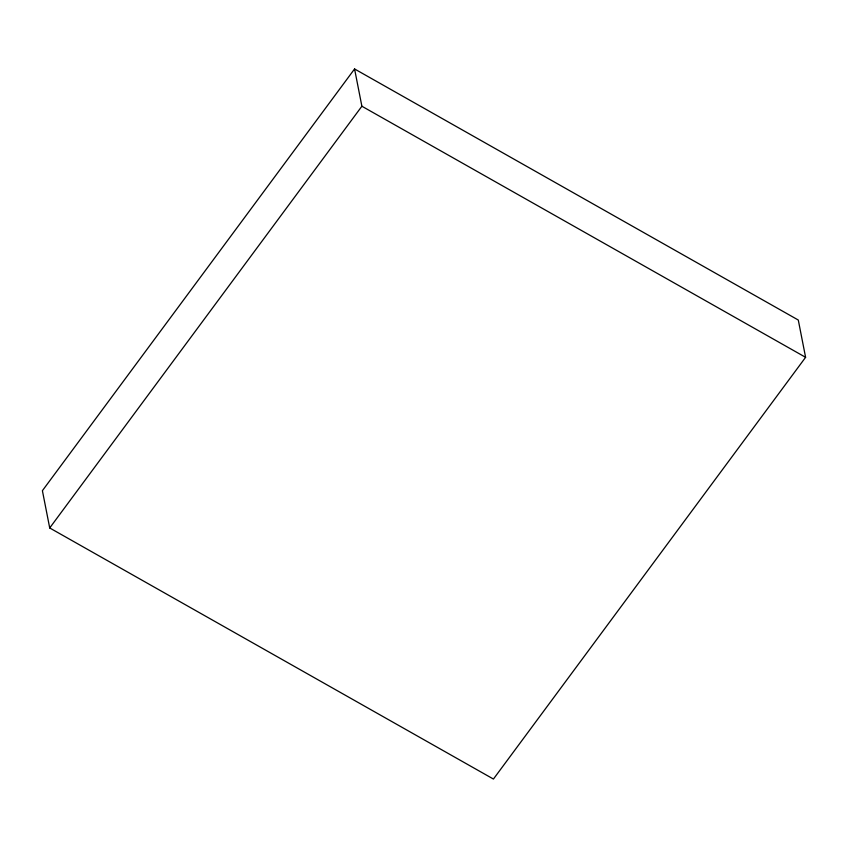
<?xml version="1.0" encoding="UTF-8"?>
<svg xmlns="http://www.w3.org/2000/svg" width="848" height="848" viewBox="0 0 848 848"><rect width="100%" height="100%" fill="white"/><g stroke="black" fill="none" stroke-linecap="round" stroke-linejoin="round"><path stroke-width="1.27" d="M354.57 68.953L42.4 490.685L49.714 527.965L493.43 779.047L805.6 357.315L798.286 320.035L354.57 68.953L361.884 106.233L49.714 527.965M361.884 106.233L805.6 357.315"/></g></svg>
